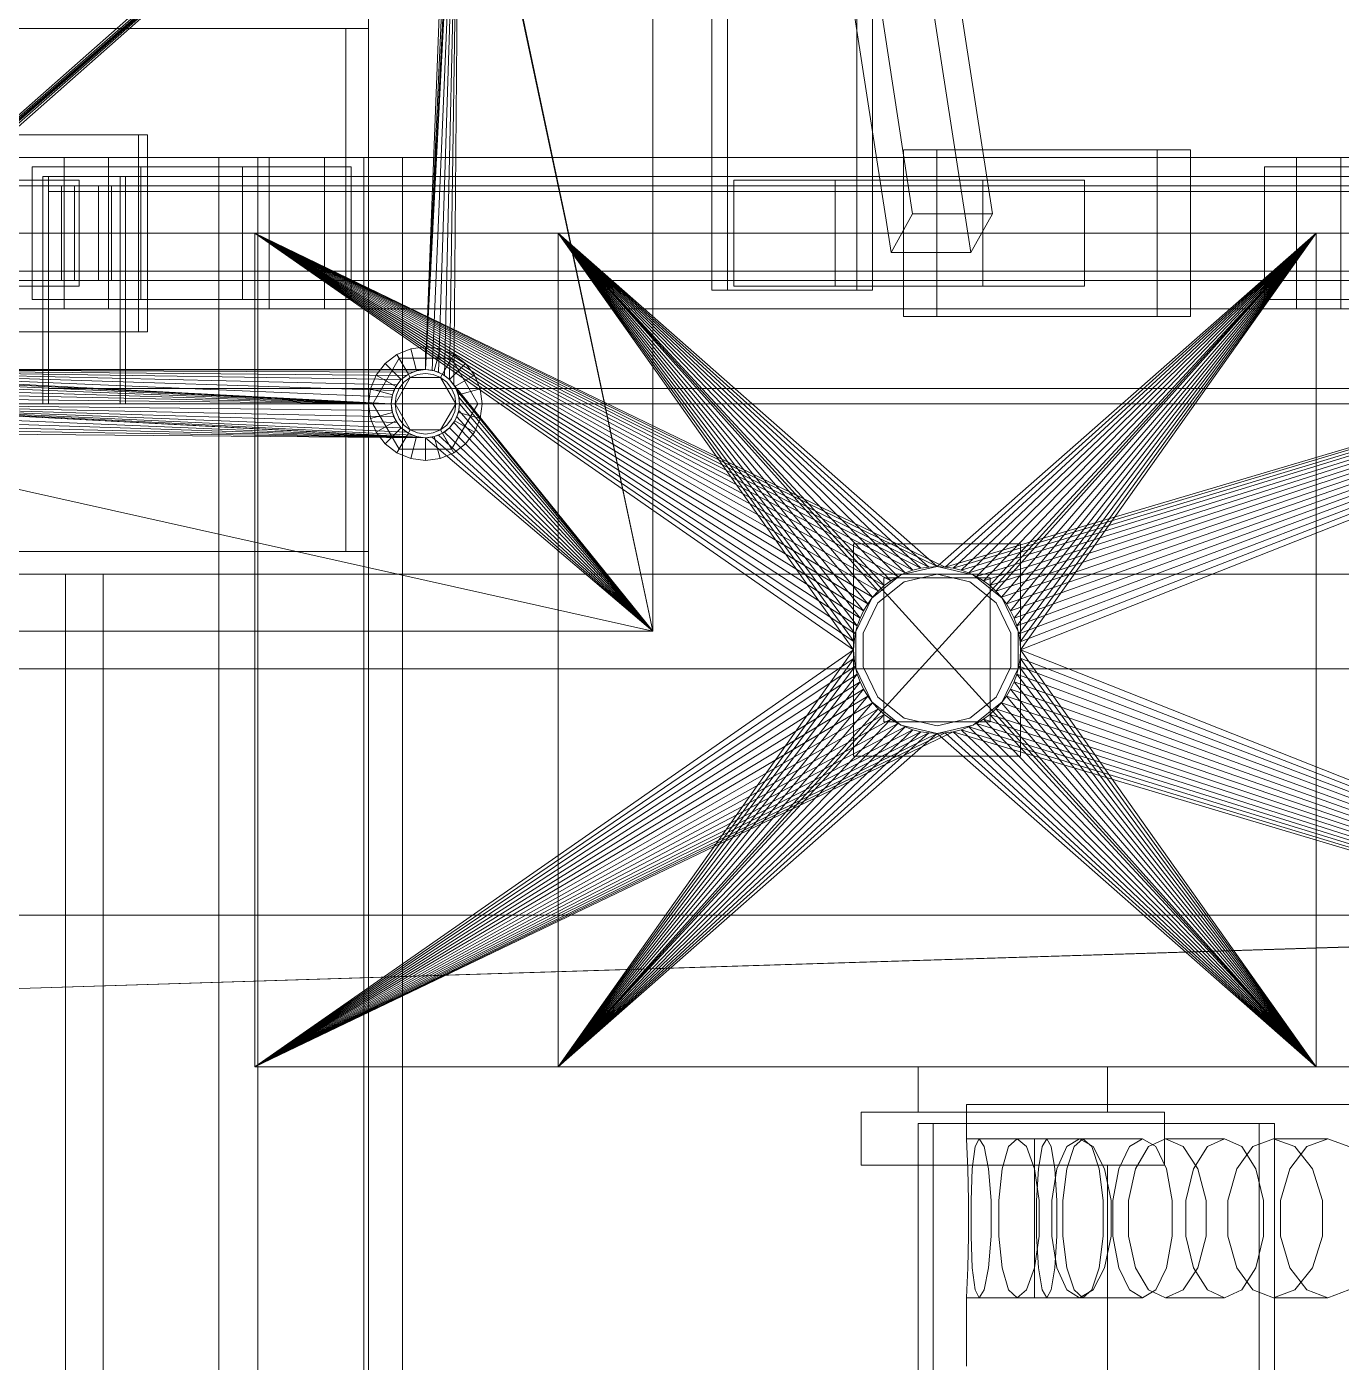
# Model space of a CAD drawing. Header units: millimetres. Extents: x -1970 to 34302, y -65268 to 6837.
# Drawn here: x 24688 to 25034.8, y -17868 to -17515.5 of the extents above; entities that cross this region are included whole.
import ezdxf

# ---------------------------------------------------------------- set-up
doc = ezdxf.new("R2010")
doc.units = ezdxf.units.MM
doc.layers.add('superior_briquetadora', color=7, linetype='Continuous', lineweight=0)
doc.layers.add('superior_C02', color=7, linetype='Continuous', lineweight=0)

msp = doc.modelspace()

# ---------------------------------------------------------------- linework, layer by layer
at = {"layer": 'superior_briquetadora'}
for p, q in [((24853.187, -17375), (24853.187, -17675)), ((24853.187, -17675), (24802.014, -17433.244)), ((24802.187, -17435), (24793.187, -17606)), ((24802.014, -17436.756), (24793.187, -17606)), ((24802.187, -17435), (24794.942, -17606.173)), ((24796.631, -17606.685), (24802.187, -17435)), ((24798.187, -17607.517), (24802.187, -17435)), ((24799.551, -17608.636), (24802.187, -17435)), ((24800.67, -17610), (24802.187, -17435)), ((24853.187, -17675), (24802.187, -17435)), ((24799.551, -17441.364), (24606.823, -17608.636)), ((24799.551, -17441.364), (24608.186, -17607.517)), ((24799.551, -17441.364), (24609.742, -17606.685)), ((24799.551, -17441.364), (24611.431, -17606.173)), ((24799.551, -17441.364), (24613.187, -17606)), ((24801.501, -17438.444), (24793.187, -17606)), ((24800.67, -17440), (24793.187, -17606)), ((24799.551, -17441.364), (24793.187, -17606)), ((24798.187, -17442.483), (24606.823, -17608.636)), ((24796.631, -17443.315), (24606.823, -17608.636)), ((24794.942, -17443.827), (24606.823, -17608.636)), ((24793.187, -17444), (24606.823, -17608.636)), ((24778.187, -17510), (24778.187, -17516)), ((24778.187, -17516), (24628.187, -17516)), ((24772.187, -17654), (24772.187, -17516)), ((24772.187, -17516), (24778.187, -17516)), ((24778.187, -17516), (24778.187, -17654)), ((26742.28, -17555), (24692.28, -17555)), ((24692.28, -17555), (24692.28, -17615)), ((24693.734, -17555), (24692.28, -17555)), ((24693.734, -17615), (24693.734, -17555)), ((24693.734, -17555), (26743.734, -17555)), ((24693.734, -17555), (24693.734, -17559)), ((24712.639, -17555), (24693.734, -17555)), ((26762.639, -17555), (24712.639, -17555)), ((24712.639, -17555), (24712.639, -17615)), ((24714.093, -17555), (24712.639, -17555)), ((24712.639, -17559), (24712.639, -17555)), ((24714.093, -17615), (24714.093, -17555)), ((24714.093, -17555), (26764.093, -17555)), ((24693.734, -17559), (26743.734, -17559)), ((24693.734, -17559), (24712.639, -17559)), ((26762.639, -17559), (24712.639, -17559)), ((24628.187, -17570), (26828.187, -17570)), ((24628.187, -17570), (24778.187, -17570)), ((24748.187, -17570), (24828.187, -17570)), ((24757.598, -17570), (24748.187, -17570)), ((24748.187, -17570), (25028.187, -17570)), ((24748.187, -17570), (25228.187, -17570)), ((24748.187, -17790), (24748.187, -17570)), ((24748.187, -17570), (24748.187, -17583.45)), ((24748.187, -17570), (24906.187, -17680)), ((24906.293, -17677.844), (24748.187, -17570)), ((24906.609, -17675.708), (24748.187, -17570)), ((24907.134, -17673.614), (24748.187, -17570)), ((24907.861, -17671.581), (24748.187, -17570)), ((24908.784, -17669.629), (24748.187, -17570)), ((24909.894, -17667.777), (24748.187, -17570)), ((24911.18, -17666.043), (24748.187, -17570)), ((24912.63, -17664.444), (24748.187, -17570)), ((24914.23, -17662.994), (24748.187, -17570)), ((24915.964, -17661.708), (24748.187, -17570)), ((24917.816, -17660.598), (24748.187, -17570)), ((24919.768, -17659.675), (24748.187, -17570)), ((24921.8, -17658.947), (24748.187, -17570)), ((24923.895, -17658.423), (24748.187, -17570)), ((24926.03, -17658.106), (24748.187, -17570)), ((24928.187, -17658), (24748.187, -17570)), ((24930.343, -17658.106), (24748.187, -17570)), ((24748.187, -17570), (26708.187, -17570)), ((24758.581, -17570), (24757.598, -17570)), ((24757.598, -17570), (24828.187, -17570)), ((24765.092, -17570), (24758.581, -17570)), ((24758.581, -17570), (24828.187, -17570)), ((24828.187, -17570), (24765.092, -17570)), ((24807.356, -17570), (24765.092, -17570)), ((24778.187, -17570), (24778.187, -17685)), ((25028.187, -17570), (24807.356, -17570)), ((24832.187, -17570), (24807.356, -17570)), ((24828.187, -17790), (24828.187, -17570)), ((24828.187, -17570), (25028.187, -17570)), ((24828.187, -17570), (24906.187, -17680)), ((24828.187, -17570), (24917.816, -17660.598)), ((24915.964, -17661.708), (24828.187, -17570)), ((24914.23, -17662.994), (24828.187, -17570)), ((24912.63, -17664.444), (24828.187, -17570)), ((24911.18, -17666.043), (24828.187, -17570)), ((24909.894, -17667.777), (24828.187, -17570)), ((24908.784, -17669.629), (24828.187, -17570)), ((24907.861, -17671.581), (24828.187, -17570)), ((24907.134, -17673.614), (24828.187, -17570)), ((24906.609, -17675.708), (24828.187, -17570)), ((24906.293, -17677.844), (24828.187, -17570)), ((24828.187, -17570), (24919.768, -17659.675)), ((24828.187, -17570), (24921.8, -17658.947)), ((24828.187, -17570), (24923.895, -17658.423)), ((24828.187, -17570), (24926.03, -17658.106)), ((24828.187, -17570), (24928.187, -17658)), ((24828.187, -17790), (25028.187, -17570)), ((24828.187, -17570), (25028.187, -17790)), ((25108.187, -17570), (24832.187, -17570)), ((25121.52, -17570), (24832.187, -17570)), ((24928.187, -17658), (25028.187, -17570)), ((24930.343, -17658.106), (25228.187, -17570)), ((24930.343, -17658.106), (25028.187, -17570)), ((24932.479, -17658.423), (25228.187, -17570)), ((24932.479, -17658.423), (25028.187, -17570)), ((25228.187, -17570), (24934.573, -17658.947)), ((24934.573, -17658.947), (25028.187, -17570)), ((25228.187, -17570), (24936.606, -17659.675)), ((24936.606, -17659.675), (25028.187, -17570)), ((25228.187, -17570), (24938.557, -17660.598)), ((24938.557, -17660.598), (25028.187, -17570)), ((25228.187, -17570), (24940.409, -17661.708)), ((24940.409, -17661.708), (25028.187, -17570)), ((25228.187, -17570), (24942.143, -17662.994)), ((24942.143, -17662.994), (25028.187, -17570)), ((25228.187, -17570), (24943.743, -17664.444)), ((24943.743, -17664.444), (25028.187, -17570)), ((25228.187, -17570), (24945.193, -17666.043)), ((24945.193, -17666.043), (25028.187, -17570)), ((25228.187, -17570), (24946.479, -17667.777)), ((24946.479, -17667.777), (25028.187, -17570)), ((25228.187, -17570), (24947.589, -17669.629)), ((24947.589, -17669.629), (25028.187, -17570)), ((25228.187, -17570), (24948.512, -17671.581)), ((24948.512, -17671.581), (25028.187, -17570)), ((25228.187, -17570), (24949.239, -17673.614)), ((24949.239, -17673.614), (25028.187, -17570)), ((25228.187, -17570), (24949.764, -17675.708)), ((24949.764, -17675.708), (25028.187, -17570)), ((25228.187, -17570), (24950.081, -17677.844)), ((24950.081, -17677.844), (25028.187, -17570)), ((25228.187, -17570), (24950.187, -17680)), ((25028.187, -17570), (24950.187, -17680)), ((25028.187, -17790), (25028.187, -17570)), ((25028.187, -17570), (25108.187, -17570)), ((25228.187, -17570), (25028.187, -17570)), ((24628.187, -17580), (26828.187, -17580)), ((24748.187, -17583.45), (24748.187, -17790)), ((26828.187, -17590), (24628.187, -17590)), ((24793.187, -17600), (24789.304, -17600.511)), ((24797.069, -17600.511), (24793.187, -17600)), ((24793.187, -17606), (24793.187, -17600)), ((24786.262, -17603.006), (24779.337, -17615)), ((24785.687, -17602.01), (24782.58, -17604.393)), ((24789.304, -17600.511), (24785.687, -17602.01)), ((24788.687, -17607.206), (24785.687, -17602.01)), ((24800.112, -17603.006), (24786.262, -17603.006)), ((24789.187, -17608.072), (24786.262, -17603.006)), ((24790.857, -17606.307), (24789.304, -17600.511)), ((24795.516, -17606.307), (24797.069, -17600.511)), ((24800.687, -17602.01), (24797.069, -17600.511)), ((24797.187, -17608.072), (24800.112, -17603.006)), ((24797.687, -17607.206), (24800.687, -17602.01)), ((24807.037, -17615), (24800.112, -17603.006)), ((24803.793, -17604.393), (24800.687, -17602.01)), ((24613.187, -17606), (24784.187, -17615)), ((24613.187, -17606), (24784.36, -17613.244)), ((24613.187, -17606), (24784.872, -17611.556)), ((24613.187, -17606), (24785.703, -17610)), ((24613.187, -17606), (24786.823, -17608.636)), ((24613.187, -17606), (24788.186, -17607.517)), ((24613.187, -17606), (24789.742, -17606.685)), ((24613.187, -17606), (24791.431, -17606.173)), ((24613.187, -17606), (24793.187, -17606)), ((24614.942, -17606.173), (24784.187, -17615)), ((24616.631, -17606.685), (24784.187, -17615)), ((24782.58, -17604.393), (24780.196, -17607.5)), ((24786.823, -17608.636), (24782.58, -17604.393)), ((24786.823, -17608.636), (24788.687, -17607.206)), ((24789.742, -17606.685), (24788.186, -17607.517)), ((24788.687, -17607.206), (24790.857, -17606.307)), ((24789.187, -17608.072), (24791.116, -17607.273)), ((24791.431, -17606.173), (24789.742, -17606.685)), ((24790.857, -17606.307), (24793.187, -17606)), ((24791.116, -17607.273), (24793.187, -17607)), ((24793.187, -17606), (24791.431, -17606.173)), ((24794.942, -17606.173), (24793.187, -17606)), ((24793.187, -17606), (24795.516, -17606.307)), ((24793.187, -17607), (24795.257, -17607.273)), ((24796.631, -17606.685), (24794.942, -17606.173)), ((24795.257, -17607.273), (24797.187, -17608.072)), ((24795.516, -17606.307), (24797.687, -17607.206)), ((24798.187, -17607.517), (24796.631, -17606.685)), ((24797.687, -17607.206), (24799.551, -17608.636)), ((24799.551, -17608.636), (24803.793, -17604.393)), ((24806.177, -17607.5), (24803.793, -17604.393)), ((24618.187, -17607.517), (24784.187, -17615)), ((24619.551, -17608.636), (24784.187, -17615)), ((24620.67, -17610), (24784.187, -17615)), ((24780.196, -17607.5), (24778.698, -17611.118)), ((24785.392, -17610.5), (24780.196, -17607.5)), ((24784.493, -17612.671), (24785.392, -17610.5)), ((24785.703, -17610), (24784.872, -17611.556)), ((24785.187, -17615), (24789.187, -17608.072)), ((24785.392, -17610.5), (24786.823, -17608.636)), ((24786.823, -17608.636), (24785.703, -17610)), ((24786.258, -17611), (24787.53, -17609.343)), ((24788.186, -17607.517), (24786.823, -17608.636)), ((24787.53, -17609.343), (24789.187, -17608.072)), ((24789.187, -17608.072), (24797.187, -17608.072)), ((24797.187, -17608.072), (24798.843, -17609.343)), ((24797.187, -17608.072), (24801.187, -17615)), ((24799.551, -17608.636), (24798.187, -17607.517)), ((24798.843, -17609.343), (24800.115, -17611)), ((24800.67, -17610), (24799.551, -17608.636)), ((24799.551, -17608.636), (24800.981, -17610.5)), ((24801.501, -17611.556), (24800.67, -17610)), ((24800.67, -17610), (24853.187, -17675)), ((24800.981, -17610.5), (24806.177, -17607.5)), ((24800.981, -17610.5), (24801.88, -17612.671)), ((24807.675, -17611.118), (24806.177, -17607.5)), ((24621.501, -17611.556), (24784.187, -17615)), ((24622.014, -17613.244), (24784.187, -17615)), ((26743.734, -17611), (24693.734, -17611)), ((24693.734, -17611), (24693.734, -17615)), ((24712.639, -17611), (24693.734, -17611)), ((24712.639, -17615), (24712.639, -17611)), ((24712.639, -17611), (26762.639, -17611)), ((24778.698, -17611.118), (24778.187, -17615)), ((24784.493, -17612.671), (24778.698, -17611.118)), ((24784.187, -17615), (24784.493, -17612.671)), ((24784.36, -17613.244), (24784.187, -17615)), ((24784.872, -17611.556), (24784.36, -17613.244)), ((24785.187, -17615), (24785.459, -17612.929)), ((24785.459, -17612.929), (24786.258, -17611)), ((24800.115, -17611), (24800.914, -17612.929)), ((24800.914, -17612.929), (24801.187, -17615)), ((24802.014, -17613.244), (24801.501, -17611.556)), ((24801.501, -17611.556), (24853.187, -17675)), ((24801.88, -17612.671), (24807.675, -17611.118)), ((24801.88, -17612.671), (24802.187, -17615)), ((24802.187, -17615), (24802.014, -17613.244)), ((24802.014, -17613.244), (24853.187, -17675)), ((24808.187, -17615), (24807.675, -17611.118)), ((24793.187, -17624), (24622.014, -17616.756)), ((24784.187, -17615), (24622.187, -17615)), ((24784.36, -17616.756), (24622.187, -17615)), ((24784.872, -17618.444), (24622.187, -17615)), ((24785.703, -17620), (24622.187, -17615)), ((24786.823, -17621.364), (24622.187, -17615)), ((24788.186, -17622.483), (24622.187, -17615)), ((24789.742, -17623.315), (24622.187, -17615)), ((24791.431, -17623.827), (24622.187, -17615)), ((24793.187, -17624), (24622.187, -17615)), ((24692.28, -17615), (26742.28, -17615)), ((24692.28, -17615), (24693.734, -17615)), ((26743.734, -17615), (24693.734, -17615)), ((24693.734, -17615), (24712.639, -17615)), ((24712.639, -17615), (26762.639, -17615)), ((24712.639, -17615), (24714.093, -17615)), ((26764.093, -17615), (24714.093, -17615)), ((24784.187, -17615), (24778.187, -17615)), ((24778.187, -17615), (24778.698, -17618.882)), ((24784.493, -17617.329), (24778.698, -17618.882)), ((24785.187, -17615), (24779.337, -17615)), ((24779.337, -17615), (24786.262, -17626.994)), ((24784.187, -17615), (24784.36, -17616.756)), ((24784.493, -17617.329), (24784.187, -17615)), ((24784.36, -17616.756), (24784.872, -17618.444)), ((24785.392, -17619.5), (24784.493, -17617.329)), ((24785.459, -17617.071), (24785.187, -17615)), ((24789.187, -17621.928), (24785.187, -17615)), ((24786.258, -17619), (24785.459, -17617.071)), ((24801.187, -17615), (24797.187, -17621.928)), ((24800.112, -17626.994), (24807.037, -17615)), ((24800.914, -17617.071), (24800.115, -17619)), ((24801.187, -17615), (24800.914, -17617.071)), ((24801.88, -17617.329), (24800.981, -17619.5)), ((24807.037, -17615), (24801.187, -17615)), ((24801.501, -17618.444), (24802.014, -17616.756)), ((24802.187, -17615), (24801.88, -17617.329)), ((24801.88, -17617.329), (24807.675, -17618.882)), ((24802.014, -17616.756), (24802.187, -17615)), ((24802.014, -17616.756), (24853.187, -17675)), ((24802.187, -17615), (24853.187, -17675)), ((24808.187, -17615), (24802.187, -17615)), ((24807.675, -17618.882), (24808.187, -17615)), ((24793.187, -17624), (24619.551, -17621.364)), ((24793.187, -17624), (24620.67, -17620)), ((24793.187, -17624), (24621.501, -17618.444)), ((24778.698, -17618.882), (24780.196, -17622.5)), ((24785.392, -17619.5), (24780.196, -17622.5)), ((24786.823, -17621.364), (24782.58, -17625.607)), ((24784.872, -17618.444), (24785.703, -17620)), ((24786.823, -17621.364), (24785.392, -17619.5)), ((24785.703, -17620), (24786.823, -17621.364)), ((24787.53, -17620.657), (24786.258, -17619)), ((24786.823, -17621.364), (24788.186, -17622.483)), ((24788.687, -17622.794), (24786.823, -17621.364)), ((24789.187, -17621.928), (24787.53, -17620.657)), ((24798.843, -17620.657), (24797.187, -17621.928)), ((24799.551, -17621.364), (24797.687, -17622.794)), ((24798.187, -17622.483), (24799.551, -17621.364)), ((24800.115, -17619), (24798.843, -17620.657)), ((24800.981, -17619.5), (24799.551, -17621.364)), ((24799.551, -17621.364), (24800.67, -17620)), ((24799.551, -17621.364), (24853.187, -17675)), ((24799.551, -17621.364), (24803.793, -17625.607)), ((24800.67, -17620), (24801.501, -17618.444)), ((24800.67, -17620), (24853.187, -17675)), ((24800.981, -17619.5), (24806.177, -17622.5)), ((24801.501, -17618.444), (24853.187, -17675)), ((24806.177, -17622.5), (24807.675, -17618.882)), ((24618.187, -17622.483), (24853.187, -17675)), ((24793.187, -17624), (24618.187, -17622.483)), ((24780.196, -17622.5), (24782.58, -17625.607)), ((24788.687, -17622.794), (24785.687, -17627.99)), ((24789.187, -17621.928), (24786.262, -17626.994)), ((24788.186, -17622.483), (24789.742, -17623.315)), ((24790.857, -17623.693), (24788.687, -17622.794)), ((24791.116, -17622.727), (24789.187, -17621.928)), ((24797.187, -17621.928), (24789.187, -17621.928)), ((24790.857, -17623.693), (24789.304, -17629.489)), ((24789.742, -17623.315), (24791.431, -17623.827)), ((24793.187, -17624), (24790.857, -17623.693)), ((24793.187, -17623), (24791.116, -17622.727)), ((24791.431, -17623.827), (24793.187, -17624)), ((24795.257, -17622.727), (24793.187, -17623)), ((24795.516, -17623.693), (24793.187, -17624)), ((24793.187, -17624), (24794.942, -17623.827)), ((24793.187, -17624), (24853.187, -17675)), ((24793.187, -17624), (24793.187, -17630)), ((24794.942, -17623.827), (24796.631, -17623.315)), ((24794.942, -17623.827), (24853.187, -17675)), ((24797.187, -17621.928), (24795.257, -17622.727)), ((24797.687, -17622.794), (24795.516, -17623.693)), ((24795.516, -17623.693), (24797.069, -17629.489)), ((24796.631, -17623.315), (24798.187, -17622.483)), ((24796.631, -17623.315), (24853.187, -17675)), ((24797.187, -17621.928), (24800.112, -17626.994)), ((24797.687, -17622.794), (24800.687, -17627.99)), ((24798.187, -17622.483), (24853.187, -17675)), ((24803.793, -17625.607), (24806.177, -17622.5)), ((24782.58, -17625.607), (24785.687, -17627.99)), ((24785.687, -17627.99), (24789.304, -17629.489)), ((24786.262, -17626.994), (24800.112, -17626.994)), ((24797.069, -17629.489), (24800.687, -17627.99)), ((24800.687, -17627.99), (24803.793, -17625.607)), ((24789.304, -17629.489), (24793.187, -17630)), ((24793.187, -17630), (24797.069, -17629.489)), ((24950.187, -17652), (24906.187, -17652)), ((24906.187, -17652), (24906.187, -17708)), ((24950.187, -17708), (24950.187, -17652)), ((24628.187, -17654), (24778.187, -17654)), ((24778.187, -17654), (24772.187, -17654)), ((24778.187, -17654), (24778.187, -17660)), ((24778.187, -17660), (24628.187, -17660)), ((26828.187, -17660), (24628.187, -17660)), ((24698.187, -19330), (24698.187, -17660)), ((24698.187, -17660), (24708.187, -17660)), ((24708.187, -17660), (24708.187, -19330)), ((24778.187, -17660), (24778.187, -19330)), ((24918.641, -17660.179), (24910.986, -17666.283)), ((24917.816, -17660.598), (24919.768, -17659.675)), ((24928.187, -17658), (24918.641, -17660.179)), ((24928.187, -17660), (24919.509, -17661.981)), ((24919.768, -17659.675), (24921.8, -17658.947)), ((24921.8, -17658.947), (24923.895, -17658.423)), ((24923.895, -17658.423), (24926.03, -17658.106)), ((24926.03, -17658.106), (24928.187, -17658)), ((24937.732, -17660.179), (24928.187, -17658)), ((24928.187, -17658), (24930.343, -17658.106)), ((24936.864, -17661.981), (24928.187, -17660)), ((24930.343, -17658.106), (24932.479, -17658.423)), ((24932.479, -17658.423), (24934.573, -17658.947)), ((24934.573, -17658.947), (24936.606, -17659.675)), ((24936.606, -17659.675), (24938.557, -17660.598)), ((24945.387, -17666.283), (24937.732, -17660.179)), ((24919.509, -17661.981), (24912.55, -17667.53)), ((24912.63, -17664.444), (24914.23, -17662.994)), ((24914.187, -17661), (24914.187, -17699)), ((24942.187, -17661), (24914.187, -17661)), ((24914.23, -17662.994), (24915.964, -17661.708)), ((24915.964, -17661.708), (24917.816, -17660.598)), ((24943.823, -17667.53), (24936.864, -17661.981)), ((24938.557, -17660.598), (24940.409, -17661.708)), ((24940.409, -17661.708), (24942.143, -17662.994)), ((24942.143, -17662.994), (24943.743, -17664.444)), ((24942.187, -17699), (24942.187, -17661)), ((24910.986, -17666.283), (24906.738, -17675.105)), ((24909.894, -17667.777), (24911.18, -17666.043)), ((24911.18, -17666.043), (24912.63, -17664.444)), ((24943.743, -17664.444), (24945.193, -17666.043)), ((24945.193, -17666.043), (24946.479, -17667.777)), ((24949.635, -17675.105), (24945.387, -17666.283)), ((24907.861, -17671.581), (24908.784, -17669.629)), ((24912.55, -17667.53), (24908.688, -17675.55)), ((24908.784, -17669.629), (24909.894, -17667.777)), ((24947.685, -17675.55), (24943.823, -17667.53)), ((24946.479, -17667.777), (24947.589, -17669.629)), ((24947.589, -17669.629), (24948.512, -17671.581)), ((24906.609, -17675.708), (24907.134, -17673.614)), ((24907.134, -17673.614), (24907.861, -17671.581)), ((24948.512, -17671.581), (24949.239, -17673.614)), ((24949.239, -17673.614), (24949.764, -17675.708)), ((24853.187, -17675), (24553.187, -17675)), ((24906.187, -17680), (24906.293, -17677.844)), ((24906.293, -17677.844), (24906.609, -17675.708)), ((24906.738, -17675.105), (24906.738, -17684.895)), ((24908.688, -17675.55), (24908.688, -17684.45)), ((24947.685, -17684.45), (24947.685, -17675.55)), ((24949.635, -17684.895), (24949.635, -17675.105)), ((24949.764, -17675.708), (24950.081, -17677.844)), ((24950.081, -17677.844), (24950.187, -17680)), ((24906.187, -17680), (24748.187, -17790)), ((24828.187, -17790), (24906.187, -17680)), ((24906.187, -17680), (24906.293, -17682.156)), ((24950.187, -17680), (24950.081, -17682.156)), ((24950.187, -17680), (25228.187, -17790)), ((24950.187, -17680), (25028.187, -17790)), ((24906.293, -17682.156), (24748.187, -17790)), ((24906.609, -17684.292), (24748.187, -17790)), ((24828.187, -17790), (24906.293, -17682.156)), ((24828.187, -17790), (24906.609, -17684.292)), ((24906.293, -17682.156), (24906.609, -17684.292)), ((24906.609, -17684.292), (24907.134, -17686.386)), ((24906.738, -17684.895), (24910.986, -17693.717)), ((24908.688, -17684.45), (24912.55, -17692.47)), ((24943.823, -17692.47), (24947.685, -17684.45)), ((24945.387, -17693.717), (24949.635, -17684.895)), ((24949.764, -17684.292), (24949.239, -17686.386)), ((24949.764, -17684.292), (24950.081, -17682.156)), ((25228.187, -17790), (24949.764, -17684.292)), ((24949.764, -17684.292), (25028.187, -17790)), ((25228.187, -17790), (24950.081, -17682.156)), ((24950.081, -17682.156), (25028.187, -17790)), ((26828.187, -17685), (24628.187, -17685)), ((24778.187, -17685), (24628.187, -17685)), ((24907.134, -17686.386), (24748.187, -17790)), ((24907.861, -17688.419), (24748.187, -17790)), ((24828.187, -17790), (24907.134, -17686.386)), ((24828.187, -17790), (24907.861, -17688.419)), ((24907.134, -17686.386), (24907.861, -17688.419)), ((24907.861, -17688.419), (24908.784, -17690.371)), ((24948.512, -17688.419), (24947.589, -17690.371)), ((24948.512, -17688.419), (24949.239, -17686.386)), ((25228.187, -17790), (24948.512, -17688.419)), ((24948.512, -17688.419), (25028.187, -17790)), ((25228.187, -17790), (24949.239, -17686.386)), ((24949.239, -17686.386), (25028.187, -17790)), ((24908.784, -17690.371), (24748.187, -17790)), ((24828.187, -17790), (24908.784, -17690.371)), ((24908.784, -17690.371), (24909.894, -17692.223)), ((24946.479, -17692.223), (24947.589, -17690.371)), ((25228.187, -17790), (24947.589, -17690.371)), ((24947.589, -17690.371), (25028.187, -17790)), ((24909.894, -17692.223), (24748.187, -17790)), ((24911.18, -17693.957), (24748.187, -17790)), ((24828.187, -17790), (24909.894, -17692.223)), ((24828.187, -17790), (24911.18, -17693.957)), ((24909.894, -17692.223), (24911.18, -17693.957)), ((24910.986, -17693.717), (24918.641, -17699.821)), ((24911.18, -17693.957), (24912.63, -17695.556)), ((24912.55, -17692.47), (24919.509, -17698.019)), ((24936.864, -17698.019), (24943.823, -17692.47)), ((24937.732, -17699.821), (24945.387, -17693.717)), ((24945.193, -17693.957), (24943.743, -17695.556)), ((24945.193, -17693.957), (24946.479, -17692.223)), ((25228.187, -17790), (24945.193, -17693.957)), ((24945.193, -17693.957), (25028.187, -17790)), ((25228.187, -17790), (24946.479, -17692.223)), ((24946.479, -17692.223), (25028.187, -17790)), ((24912.63, -17695.556), (24748.187, -17790)), ((24914.23, -17697.006), (24748.187, -17790)), ((24915.964, -17698.292), (24748.187, -17790)), ((24828.187, -17790), (24912.63, -17695.556)), ((24914.23, -17697.006), (24828.187, -17790)), ((24915.964, -17698.292), (24828.187, -17790)), ((24912.63, -17695.556), (24914.23, -17697.006)), ((24914.187, -17699), (24942.187, -17699)), ((24914.23, -17697.006), (24915.964, -17698.292)), ((24915.964, -17698.292), (24917.816, -17699.402)), ((24919.509, -17698.019), (24928.187, -17700)), ((24928.187, -17700), (24936.864, -17698.019)), ((24940.409, -17698.292), (24938.557, -17699.402)), ((24942.143, -17697.006), (24940.409, -17698.292)), ((24940.409, -17698.292), (25228.187, -17790)), ((24940.409, -17698.292), (25028.187, -17790)), ((24942.143, -17697.006), (24943.743, -17695.556)), ((24942.143, -17697.006), (25228.187, -17790)), ((24942.143, -17697.006), (25028.187, -17790)), ((24943.743, -17695.556), (25228.187, -17790)), ((24943.743, -17695.556), (25028.187, -17790)), ((24917.816, -17699.402), (24748.187, -17790)), ((24919.768, -17700.325), (24748.187, -17790)), ((24921.8, -17701.053), (24748.187, -17790)), ((24932.479, -17701.577), (24748.187, -17790)), ((24923.895, -17701.577), (24748.187, -17790)), ((24930.343, -17701.894), (24748.187, -17790)), ((24926.03, -17701.894), (24748.187, -17790)), ((24928.187, -17702), (24748.187, -17790)), ((24917.816, -17699.402), (24828.187, -17790)), ((24919.768, -17700.325), (24828.187, -17790)), ((24921.8, -17701.053), (24828.187, -17790)), ((24923.895, -17701.577), (24828.187, -17790)), ((24926.03, -17701.894), (24828.187, -17790)), ((24928.187, -17702), (24828.187, -17790)), ((24917.816, -17699.402), (24919.768, -17700.325)), ((24918.641, -17699.821), (24928.187, -17702)), ((24919.768, -17700.325), (24921.8, -17701.053)), ((24921.8, -17701.053), (24923.895, -17701.577)), ((24923.895, -17701.577), (24926.03, -17701.894)), ((24926.03, -17701.894), (24928.187, -17702)), ((24928.187, -17702), (24937.732, -17699.821)), ((24928.187, -17702), (24930.343, -17701.894)), ((24928.187, -17702), (25028.187, -17790)), ((24930.343, -17701.894), (24932.479, -17701.577)), ((24930.343, -17701.894), (25028.187, -17790)), ((24932.479, -17701.577), (24934.573, -17701.053)), ((24932.479, -17701.577), (25228.187, -17790)), ((24932.479, -17701.577), (25028.187, -17790)), ((24934.573, -17701.053), (24936.606, -17700.325)), ((24934.573, -17701.053), (25228.187, -17790)), ((24934.573, -17701.053), (25028.187, -17790)), ((24936.606, -17700.325), (24938.557, -17699.402)), ((24936.606, -17700.325), (25228.187, -17790)), ((24936.606, -17700.325), (25028.187, -17790)), ((24938.557, -17699.402), (25228.187, -17790)), ((24938.557, -17699.402), (25028.187, -17790)), ((24906.187, -17708), (24950.187, -17708)), ((24748.187, -17790), (25028.187, -17790)), ((25228.187, -17790), (24748.187, -17790)), ((24748.187, -17790), (24828.187, -17790)), ((24748.187, -17790), (24757.598, -17790)), ((26708.187, -17790), (24748.187, -17790)), ((24828.187, -17790), (24757.598, -17790)), ((24757.598, -17790), (24758.581, -17790)), ((24828.187, -17790), (24758.581, -17790)), ((24758.581, -17790), (24765.092, -17790)), ((24828.187, -17790), (24765.092, -17790)), ((24765.092, -17790), (24807.356, -17790)), ((25028.187, -17790), (24807.356, -17790)), ((24807.356, -17790), (24832.187, -17790)), ((25028.187, -17790), (24828.187, -17790)), ((24832.187, -17790), (25108.187, -17790)), ((24832.187, -17790), (26334.853, -17790)), ((24923.187, -17790), (24925.662, -17790)), ((24923.187, -17790), (24923.187, -17802)), ((24925.662, -17790), (24932.599, -17790)), ((24932.599, -17790), (24942.624, -17790)), ((24942.624, -17790), (24953.75, -17790)), ((24953.75, -17790), (24963.774, -17790)), ((24963.774, -17790), (24970.711, -17790)), ((24970.711, -17790), (24973.187, -17790)), ((24973.187, -17790), (24973.187, -17802)), ((25108.187, -17790), (25028.187, -17790)), ((25228.187, -17790), (25028.187, -17790)), ((24935.937, -17800), (24936.44, -17800)), ((24935.937, -17800), (24935.937, -17809)), ((24936.44, -17800), (24937.949, -17800)), ((24937.949, -17800), (24940.46, -17800)), ((24940.46, -17800), (24943.966, -17800)), ((24943.966, -17800), (24948.458, -17800)), ((24948.458, -17800), (24953.925, -17800)), ((24953.925, -17800), (24960.353, -17800)), ((24960.353, -17800), (24967.725, -17800)), ((24967.725, -17800), (24976.023, -17800)), ((24976.023, -17800), (24985.224, -17800)), ((24985.224, -17800), (24995.306, -17800)), ((24995.306, -17800), (25006.242, -17800)), ((25006.242, -17800), (25018.005, -17800)), ((25018.005, -17800), (25030.564, -17800)), ((25030.564, -17800), (25043.887, -17800)), ((24908.187, -17816), (24908.187, -17802)), ((24988.187, -17802), (24908.187, -17802)), ((24925.662, -17802), (24923.187, -17802)), ((24932.599, -17802), (24925.662, -17802)), ((24942.624, -17802), (24932.599, -17802)), ((24953.75, -17802), (24942.624, -17802)), ((24963.774, -17802), (24953.75, -17802)), ((24970.711, -17802), (24963.774, -17802)), ((24973.187, -17802), (24970.711, -17802)), ((24988.187, -17816), (24988.187, -17802)), ((24923.187, -17805), (24923.187, -18195)), ((24927.187, -17805), (24923.187, -17805)), ((24923.187, -17805), (25013.187, -17805)), ((24927.187, -17805), (24927.187, -18195)), ((25017.187, -17805), (24927.187, -17805)), ((25013.187, -17805), (25013.187, -18195)), ((25013.187, -17805), (25017.187, -17805)), ((25017.187, -17805), (25017.187, -18195)), ((24953.937, -17809), (24935.937, -17809)), ((24935.937, -17809), (24936.042, -17811.08)), ((24936.042, -17811.08), (24936.28, -17816.906)), ((24938.208, -17811.08), (24937.49, -17816.906)), ((24939.292, -17809), (24938.208, -17811.08)), ((24957.138, -17809), (24939.292, -17809)), ((24939.292, -17809), (24940.587, -17811.08)), ((24940.587, -17811.08), (24941.776, -17816.906)), ((24947.046, -17811.08), (24945.385, -17816.906)), ((24949.302, -17809), (24947.046, -17811.08)), ((24966.689, -17809), (24949.302, -17809)), ((24949.302, -17809), (24951.763, -17811.08)), ((24951.763, -17811.08), (24953.884, -17816.906)), ((24953.937, -17811.08), (24953.937, -17809)), ((24953.937, -17816.907), (24953.937, -17811.08)), ((24954.995, -17816.907), (24955.949, -17811.08)), ((24955.949, -17811.08), (24957.138, -17809)), ((24958.328, -17811.08), (24957.138, -17809)), ((24959.281, -17816.907), (24958.328, -17811.08)), ((24962.405, -17811.08), (24959.829, -17816.906)), ((24965.795, -17809), (24962.405, -17811.08)), ((24962.439, -17816.907), (24964.331, -17811.08)), ((24964.331, -17811.08), (24966.689, -17809)), ((24982.425, -17809), (24965.795, -17809)), ((24965.795, -17809), (24969.38, -17811.08)), ((24969.047, -17811.08), (24966.689, -17809)), ((24970.938, -17816.907), (24969.047, -17811.08)), ((24969.38, -17811.08), (24972.395, -17816.906)), ((24976.142, -17816.907), (24978.938, -17811.08)), ((24978.938, -17811.08), (24982.425, -17809)), ((24984.024, -17811.08), (24980.577, -17816.906)), ((24985.912, -17811.08), (24982.425, -17809)), ((24988.488, -17809), (24984.024, -17811.08)), ((24988.708, -17816.907), (24985.912, -17811.08)), ((25004.077, -17809), (24988.488, -17809)), ((24988.488, -17809), (24993.136, -17811.08)), ((24993.136, -17811.08), (24996.995, -17816.906)), ((24996.995, -17816.906), (24993.136, -17811.08)), ((24995.867, -17816.907), (24999.521, -17811.08)), ((24999.521, -17811.08), (25004.077, -17809)), ((25008.632, -17811.08), (25004.077, -17809)), ((25011.53, -17811.08), (25007.272, -17816.906)), ((25012.286, -17816.907), (25008.632, -17811.08)), ((25016.994, -17809), (25011.53, -17811.08)), ((25031.274, -17809), (25016.994, -17809)), ((25016.994, -17809), (25022.625, -17811.08)), ((25022.625, -17811.08), (25016.994, -17809)), ((25021.279, -17816.907), (25025.727, -17811.08)), ((25022.625, -17811.08), (25027.261, -17816.906)), ((25027.261, -17816.906), (25022.625, -17811.08)), ((25025.727, -17811.08), (25031.274, -17809)), ((25036.821, -17811.08), (25031.274, -17809)), ((24988.187, -17816), (24908.187, -17816)), ((24923.187, -17816), (24925.662, -17816)), ((24923.187, -17816), (24923.187, -18194)), ((24925.662, -17816), (24932.599, -17816)), ((24932.599, -17816), (24942.624, -17816)), ((24936.28, -17816.906), (24936.471, -17825.326)), ((24937.49, -17816.906), (24937.15, -17825.326)), ((24941.776, -17816.906), (24942.495, -17825.326)), ((24942.624, -17816), (24953.75, -17816)), ((24945.385, -17816.906), (24944.52, -17825.326)), ((24953.75, -17816), (24963.774, -17816)), ((24953.884, -17816.906), (24955.117, -17825.326)), ((24953.937, -17825.327), (24953.937, -17816.907)), ((24954.466, -17825.327), (24954.995, -17816.907)), ((24959.829, -17816.906), (24958.454, -17825.326)), ((24959.811, -17825.327), (24959.281, -17816.907)), ((24961.39, -17825.327), (24962.439, -17816.907)), ((24963.774, -17816), (24970.711, -17816)), ((24970.711, -17816), (24973.187, -17816)), ((24971.988, -17825.327), (24970.938, -17816.907)), ((24972.395, -17816.906), (24974.124, -17825.326)), ((24973.187, -17816), (24973.187, -18194)), ((24974.59, -17825.327), (24976.142, -17816.907)), ((24980.577, -17816.906), (24978.714, -17825.326)), ((24990.26, -17825.327), (24988.708, -17816.907)), ((24993.84, -17825.327), (24995.867, -17816.907)), ((24996.995, -17816.906), (24999.188, -17825.326)), ((24999.188, -17825.326), (24996.995, -17816.906)), ((25007.272, -17816.906), (25004.955, -17825.326)), ((25014.313, -17825.327), (25012.286, -17816.907)), ((25018.811, -17825.327), (25021.279, -17816.907)), ((25027.261, -17816.906), (25029.881, -17825.326)), ((24936.471, -17825.326), (24936.471, -17834.674)), ((24937.15, -17825.326), (24937.15, -17834.674)), ((24942.495, -17825.326), (24942.495, -17834.674)), ((24944.52, -17825.326), (24944.52, -17834.674)), ((24953.937, -17834.673), (24953.937, -17825.327)), ((24954.466, -17834.673), (24954.466, -17825.327)), ((24955.117, -17825.326), (24955.118, -17834.674)), ((24958.454, -17825.326), (24958.454, -17834.674)), ((24959.811, -17834.673), (24959.811, -17825.327)), ((24961.39, -17834.673), (24961.39, -17825.327)), ((24971.988, -17834.673), (24971.988, -17825.327)), ((24974.124, -17825.326), (24974.124, -17834.674)), ((24974.59, -17834.673), (24974.59, -17825.327)), ((24978.714, -17825.326), (24978.714, -17834.674)), ((24990.26, -17834.673), (24990.26, -17825.327)), ((24993.84, -17834.673), (24993.84, -17825.327)), ((24999.188, -17825.326), (24999.188, -17834.674)), ((25004.955, -17825.326), (25004.955, -17834.674)), ((25014.313, -17834.673), (25014.313, -17825.327)), ((25018.811, -17834.673), (25018.811, -17825.327)), ((25029.881, -17825.326), (25029.881, -17834.674)), ((24936.471, -17834.674), (24936.28, -17843.094)), ((24937.15, -17834.674), (24937.49, -17843.094)), ((24942.495, -17834.674), (24941.776, -17843.094)), ((24944.52, -17834.674), (24945.385, -17843.094)), ((24955.118, -17834.674), (24953.884, -17843.094)), ((24953.937, -17843.093), (24953.937, -17834.673)), ((24954.995, -17843.093), (24954.466, -17834.673)), ((24958.454, -17834.674), (24959.829, -17843.094)), ((24959.281, -17843.093), (24959.811, -17834.673)), ((24962.439, -17843.093), (24961.39, -17834.673)), ((24970.938, -17843.093), (24971.988, -17834.673)), ((24974.124, -17834.674), (24972.395, -17843.094)), ((24976.142, -17843.093), (24974.59, -17834.673)), ((24978.714, -17834.674), (24980.577, -17843.094)), ((24988.708, -17843.093), (24990.26, -17834.673)), ((24995.867, -17843.093), (24993.84, -17834.673)), ((24999.188, -17834.674), (24996.995, -17843.094)), ((24996.995, -17843.094), (24999.188, -17834.674)), ((25004.955, -17834.674), (25007.272, -17843.094)), ((25012.286, -17843.093), (25014.313, -17834.673)), ((25021.279, -17843.093), (25018.811, -17834.673)), ((25029.881, -17834.674), (25027.261, -17843.094)), ((24936.28, -17843.094), (24936.042, -17848.92)), ((24937.49, -17843.094), (24938.208, -17848.92)), ((24941.776, -17843.094), (24940.587, -17848.92)), ((24945.385, -17843.094), (24947.046, -17848.92)), ((24953.884, -17843.094), (24951.763, -17848.92)), ((24953.937, -17848.92), (24953.937, -17843.093)), ((24955.949, -17848.92), (24954.995, -17843.093)), ((24958.328, -17848.92), (24959.281, -17843.093)), ((24959.829, -17843.094), (24962.405, -17848.92)), ((24964.331, -17848.92), (24962.439, -17843.093)), ((24969.047, -17848.92), (24970.938, -17843.093)), ((24972.395, -17843.094), (24969.38, -17848.92)), ((24978.938, -17848.92), (24976.142, -17843.093)), ((24980.577, -17843.094), (24984.024, -17848.92)), ((24985.912, -17848.92), (24988.708, -17843.093)), ((24996.995, -17843.094), (24993.136, -17848.92)), ((24993.136, -17848.92), (24996.995, -17843.094)), ((24999.521, -17848.92), (24995.867, -17843.093)), ((25007.272, -17843.094), (25011.53, -17848.92)), ((25008.632, -17848.92), (25012.286, -17843.093)), ((25025.727, -17848.92), (25021.279, -17843.093)), ((25027.261, -17843.094), (25022.625, -17848.92)), ((24936.042, -17848.92), (24935.937, -17851)), ((24938.208, -17848.92), (24939.292, -17851)), ((24940.587, -17848.92), (24939.292, -17851)), ((24947.046, -17848.92), (24949.302, -17851)), ((24951.763, -17848.92), (24949.302, -17851)), ((24953.937, -17851), (24953.937, -17848.92)), ((24957.138, -17851), (24955.949, -17848.92)), ((24957.138, -17851), (24958.328, -17848.92)), ((24962.405, -17848.92), (24965.795, -17851)), ((24966.689, -17851), (24964.331, -17848.92)), ((24969.38, -17848.92), (24965.795, -17851)), ((24966.689, -17851), (24969.047, -17848.92)), ((24982.425, -17851), (24978.938, -17848.92)), ((24982.425, -17851), (24985.912, -17848.92)), ((24984.024, -17848.92), (24988.488, -17851)), ((24993.136, -17848.92), (24988.488, -17851)), ((25004.077, -17851), (24999.521, -17848.92)), ((25004.077, -17851), (25008.632, -17848.92)), ((25011.53, -17848.92), (25016.994, -17851)), ((25022.625, -17848.92), (25016.994, -17851)), ((25031.274, -17851), (25025.727, -17848.92)), ((25031.274, -17851), (25036.821, -17848.92)), ((24953.937, -17851), (24935.937, -17851)), ((24935.937, -17851), (24935.937, -17869)), ((24957.138, -17851), (24939.292, -17851)), ((24966.689, -17851), (24949.302, -17851)), ((24982.425, -17851), (24965.795, -17851)), ((25004.077, -17851), (24988.488, -17851)), ((25031.274, -17851), (25016.994, -17851))]:
    msp.add_line(p, q, dxfattribs=at)
at = {"layer": 'superior_C02'}
for p, q in [((24868.797, -17240), (24868.797, -17585)), ((24872.889, -17585), (24872.889, -17240)), ((24907.051, -17585), (24907.051, -17240)), ((24911.142, -17240), (24911.142, -17585)), ((24921.749, -17564.864), (24883.17, -17314.864)), ((24942.788, -17564.864), (24904.209, -17314.864)), ((24877.484, -17325.136), (24916.063, -17575.136)), ((24937.102, -17575.136), (24898.523, -17325.136)), ((24717.494, -17544), (24656.289, -17544)), ((24658.627, -17544), (24719.832, -17544)), ((24717.494, -17596), (24717.494, -17544)), ((24717.494, -17544), (24719.832, -17544)), ((24719.832, -17544), (24719.832, -17596)), ((24697.916, -17550), (23550.312, -17550)), ((23562.002, -17550), (24709.607, -17550)), ((24751.985, -17550), (23604.381, -17550)), ((23618.994, -17550), (24766.599, -17550)), ((24697.916, -17550), (24697.916, -17590)), ((24709.607, -17550), (24697.916, -17550)), ((25023.071, -17550), (24697.916, -17550)), ((24709.607, -17590), (24709.607, -17550)), ((24709.607, -17550), (25034.761, -17550)), ((24776.957, -17550), (24738.704, -17550)), ((24738.704, -17550), (24738.704, -18450)), ((24748.933, -17550), (24738.704, -17550)), ((24748.933, -18450), (24748.933, -17550)), ((24748.933, -17550), (24787.187, -17550)), ((24751.985, -17550), (24751.985, -17590)), ((24766.599, -17550), (24751.985, -17550)), ((25077.14, -17550), (24751.985, -17550)), ((24766.599, -17590), (24766.599, -17550)), ((24766.599, -17550), (25091.753, -17550)), ((24776.957, -18450), (24776.957, -17550)), ((24776.957, -17550), (24787.187, -17550)), ((24787.187, -17550), (24787.187, -18450)), ((24986.279, -17548), (24919.335, -17548)), ((24919.335, -17548), (24919.335, -17592)), ((24928.103, -17548), (24919.335, -17548)), ((24928.103, -17592), (24928.103, -17548)), ((24928.103, -17548), (24995.047, -17548)), ((24986.279, -17592), (24986.279, -17548)), ((24986.279, -17548), (24995.047, -17548)), ((24995.047, -17548), (24995.047, -17592)), ((25023.071, -17550), (25023.071, -17590)), ((25034.761, -17550), (25023.071, -17550)), ((25534.711, -17550), (25023.071, -17550)), ((25034.761, -17590), (25034.761, -17550)), ((25034.761, -17550), (25546.402, -17550)), ((24718.107, -17552.5), (24689.416, -17552.5)), ((24689.416, -17552.5), (24689.416, -17587.5)), ((24744.947, -17552.5), (24689.416, -17552.5)), ((24718.107, -17587.5), (24718.107, -17552.5)), ((24718.107, -17552.5), (24773.637, -17552.5)), ((24744.947, -17587.5), (24744.947, -17552.5)), ((24744.947, -17552.5), (24773.637, -17552.5)), ((24773.637, -17552.5), (24773.637, -17587.5)), ((25043.261, -17552.5), (25014.571, -17552.5)), ((25014.571, -17552.5), (25014.571, -17587.5)), ((25070.102, -17552.5), (25014.571, -17552.5)), ((24697.188, -17557.5), (23605.114, -17557.5)), ((23618.261, -17557.5), (24710.335, -17557.5)), ((24673.131, -17556), (24701.821, -17556)), ((24676.042, -17556), (24701.821, -17556)), ((24697.188, -17557.5), (24697.188, -17582.5)), ((24710.335, -17557.5), (24697.188, -17557.5)), ((24706.932, -17557.5), (24700.591, -17557.5)), ((24700.591, -17557.5), (24700.591, -17582.5)), ((24700.591, -17557.5), (25081.276, -17557.5)), ((24701.821, -17556), (24701.821, -17584)), ((24706.932, -17582.5), (24706.932, -17557.5)), ((25087.617, -17557.5), (24706.932, -17557.5)), ((24710.335, -17582.5), (24710.335, -17557.5)), ((24901.313, -17556), (24874.535, -17556)), ((24874.535, -17556), (24874.535, -17584)), ((24940.295, -17556), (24874.535, -17556)), ((24901.313, -17584), (24901.313, -17556)), ((24901.313, -17556), (24967.072, -17556)), ((24940.295, -17584), (24940.295, -17556)), ((24940.295, -17556), (24967.072, -17556)), ((24967.072, -17556), (24967.072, -17584)), ((24916.063, -17575.136), (24921.749, -17564.864)), ((24921.749, -17564.864), (24942.788, -17564.864)), ((24942.788, -17564.864), (24937.102, -17575.136)), ((24937.102, -17575.136), (24916.063, -17575.136)), ((23605.114, -17582.5), (24697.188, -17582.5)), ((23618.261, -17582.5), (24710.335, -17582.5)), ((24697.188, -17582.5), (24710.335, -17582.5)), ((24700.591, -17582.5), (24706.932, -17582.5)), ((24700.591, -17582.5), (25081.276, -17582.5)), ((24706.932, -17582.5), (25087.617, -17582.5)), ((24701.821, -17584), (24673.131, -17584)), ((24701.821, -17584), (24676.042, -17584)), ((24868.797, -17585), (24907.051, -17585)), ((24868.797, -17585), (24872.889, -17585)), ((24911.142, -17585), (24872.889, -17585)), ((24874.535, -17584), (24901.313, -17584)), ((24874.535, -17584), (24940.295, -17584)), ((24967.072, -17584), (24901.313, -17584)), ((24911.142, -17585), (24907.051, -17585)), ((24967.072, -17584), (24940.295, -17584)), ((24689.416, -17587.5), (24718.107, -17587.5)), ((24744.947, -17587.5), (24689.416, -17587.5)), ((24773.637, -17587.5), (24718.107, -17587.5)), ((24773.637, -17587.5), (24744.947, -17587.5)), ((25014.571, -17587.5), (25043.261, -17587.5)), ((25070.102, -17587.5), (25014.571, -17587.5)), ((23550.312, -17590), (24697.916, -17590)), ((23562.002, -17590), (24709.607, -17590)), ((23604.381, -17590), (24751.985, -17590)), ((23618.994, -17590), (24766.599, -17590)), ((24697.916, -17590), (24709.607, -17590)), ((24697.916, -17590), (25023.071, -17590)), ((24709.607, -17590), (25034.761, -17590)), ((24751.985, -17590), (24766.599, -17590)), ((24751.985, -17590), (25077.14, -17590)), ((24766.599, -17590), (25091.753, -17590)), ((24919.335, -17592), (24986.279, -17592)), ((24919.335, -17592), (24928.103, -17592)), ((24995.047, -17592), (24928.103, -17592)), ((24995.047, -17592), (24986.279, -17592)), ((25023.071, -17590), (25034.761, -17590)), ((25023.071, -17590), (25534.711, -17590)), ((25034.761, -17590), (25546.402, -17590)), ((24656.289, -17596), (24717.494, -17596)), ((24719.832, -17596), (24658.627, -17596)), ((24719.832, -17596), (24717.494, -17596)), ((16335.427, -17750), (25411.088, -17750)), ((25412.557, -17750), (16336.897, -17750)), ((24609.262, -17771.702), (25304.129, -17750)), ((25305.873, -17750), (24611.005, -17771.702))]:
    msp.add_line(p, q, dxfattribs=at)

doc.saveas('drawing.dxf')
